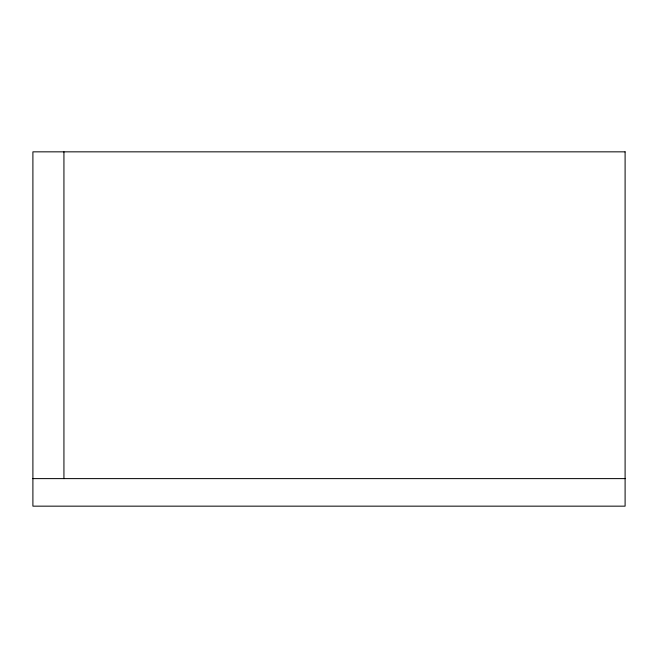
<?xml version="1.0" encoding="UTF-8"?>
<svg xmlns="http://www.w3.org/2000/svg" width="658" height="658" viewBox="0 0 658 658"><rect width="100%" height="100%" fill="white"/><g stroke="black" fill="none" stroke-linecap="round" stroke-linejoin="round"><path stroke-width="0.99" d="M32.9 478.613L625.1 478.613M63.933 151.842L63.933 478.613M625.1 151.842L32.9 151.842L32.9 506.158L625.1 506.158L625.1 151.842"/></g></svg>
